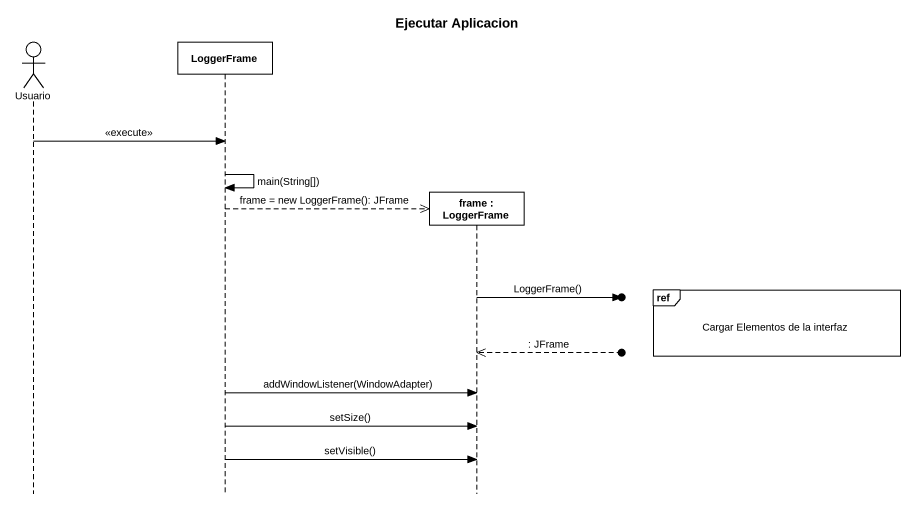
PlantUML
@startuml
title Ejecutar Aplicacion
hide footbox
actor Usuario
participant LoggerFrame
participant "frame : LoggerFrame" as frame_

Usuario -> LoggerFrame : <<execute>>
LoggerFrame -> LoggerFrame : main(String[])
LoggerFrame -->> frame_ ** : frame = new LoggerFrame(): JFrame
ref over frame_ : Cargar Elementos de la interfaz
frame_ ->o] : LoggerFrame()
frame_ <<--o] : : JFrame
LoggerFrame -> frame_ : addWindowListener(WindowAdapter)
LoggerFrame -> frame_ : setSize()
LoggerFrame -> frame_ : setVisible()
@enduml
